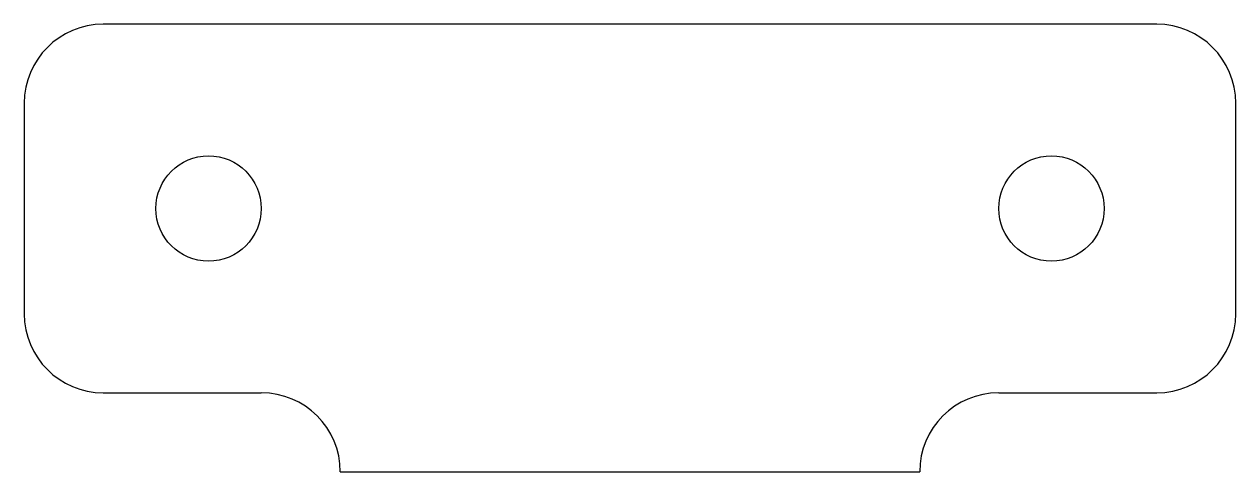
# Model space of a CAD drawing. Header units: millimetres. Extents: x -23 to 23, y -10 to 7.
import ezdxf

# ---------------------------------------------------------------- set-up
doc = ezdxf.new("R2010")
doc.units = ezdxf.units.MM

msp = doc.modelspace()

# ---------------------------------------------------------------- linework, layer by layer
at = {"color": 7, "linetype": 'Continuous', "lineweight": 25}
for p, q in [((20, 7), (-20, 7)), ((-23, 4), (-23, -4)), ((23, -4), (23, 4)), ((-20, -7), (-14, -7)), ((14, -7), (20, -7)), ((-11, -10), (11, -10))]:
    msp.add_line(p, q, dxfattribs=at)
for centre in [(-16, 0), (16, 0)]:
    msp.add_circle(centre, 2, dxfattribs=at)
for centre, start, end in [((-20, 4), 90, 180), ((20, 4), 0, 90), ((-20, -4), 180, 270), ((20, -4), 270, 0), ((-14, -10), 0, 90), ((14, -10), 90, 180)]:
    msp.add_arc(centre, 3, start, end, dxfattribs=at)

doc.saveas('drawing.dxf')
